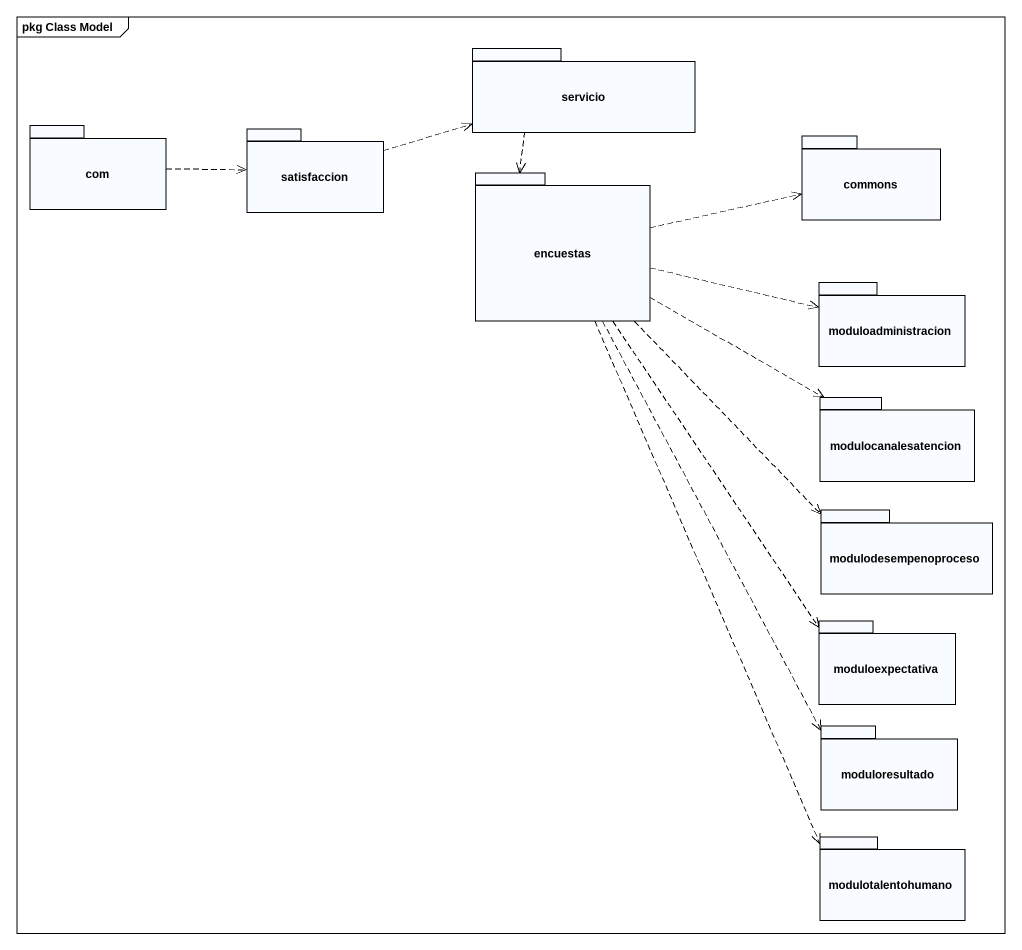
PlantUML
@startuml
mainframe pkg Class Model
package servicio {
}
package com {
}
package satisfaccion {
}
package commons {
}
package encuestas {
}
package moduloadministracion {
}
package modulocanalesatencion {
}
package modulodesempenoproceso {
}
package moduloexpectativa {
}
package moduloresultado {
}
package modulotalentohumano {
}
com .right.> satisfaccion
satisfaccion .right.> servicio
encuestas <.up. servicio
encuestas .right.> commons
encuestas .right.> moduloadministracion
encuestas .right.> modulocanalesatencion
encuestas ..> modulodesempenoproceso
encuestas ..> moduloexpectativa
encuestas ..> moduloresultado
encuestas ..> modulotalentohumano
@enduml
